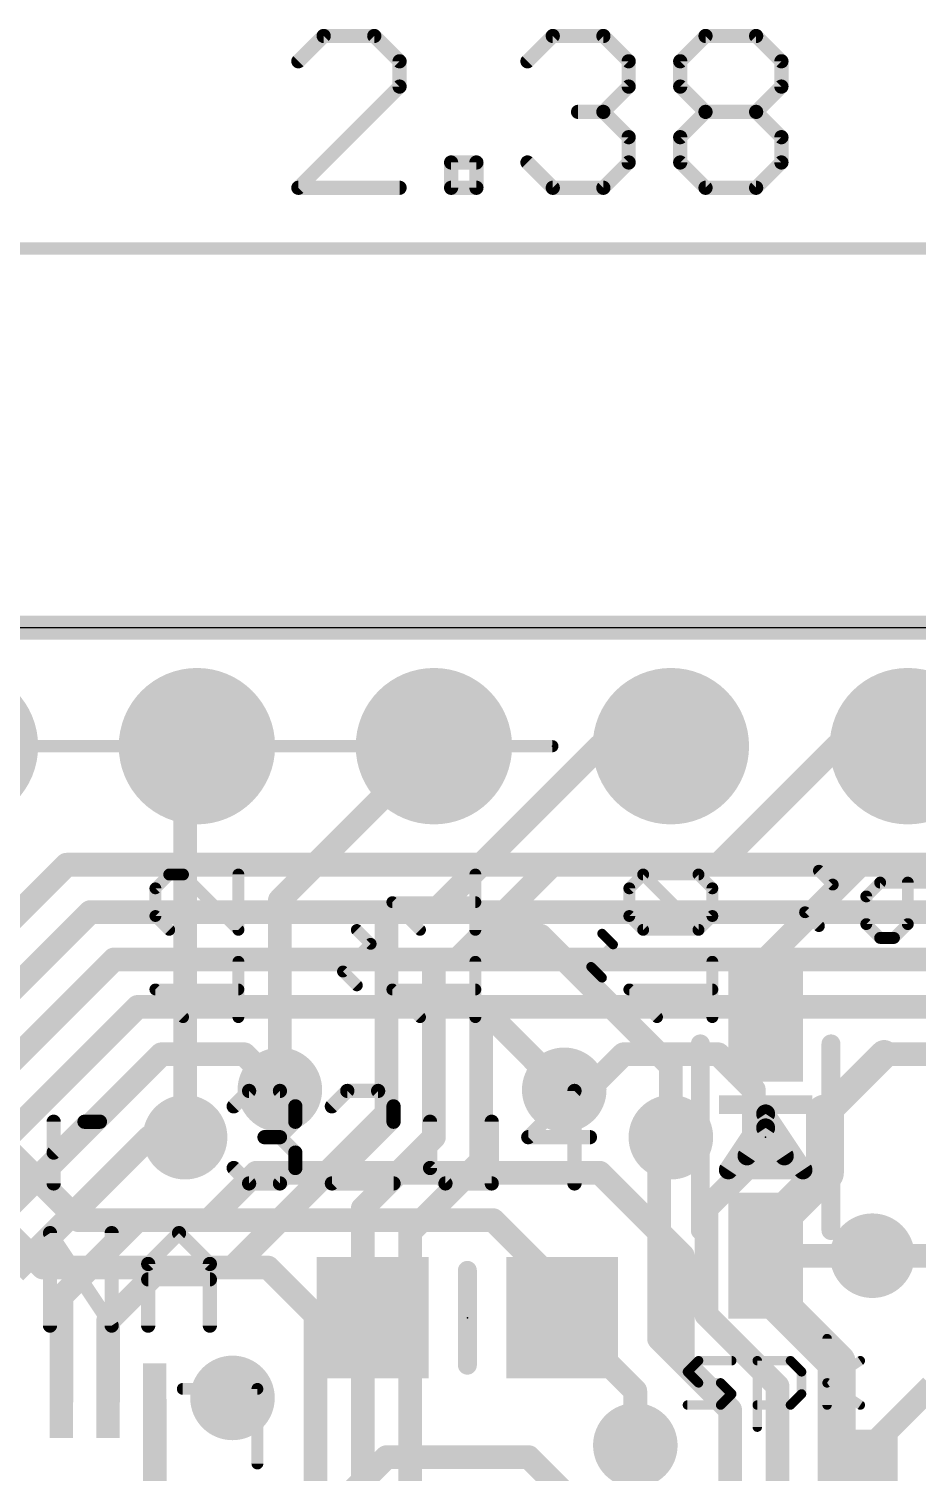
# Model space of a CAD drawing. Extents: x -11.5 to 69.1, y -5.3 to 31.9.
# Drawn here: x 24.87 to 34.39, y 13.81 to 29.28 of the extents above; entities that cross this region are included whole.
import ezdxf

# ---------------------------------------------------------------- set-up
doc = ezdxf.new("R2010")
doc.units = 0
for name, color, linetype in [('1', 12, 'CONTINUOUS'), ('16', 132, 'CONTINUOUS'), ('17', 110, 'CONTINUOUS'), ('18', 110, 'CONTINUOUS'), ('20', 53, 'CONTINUOUS'), ('21', 40, 'CONTINUOUS'), ('23', 40, 'CONTINUOUS'), ('47', 253, 'CONTINUOUS')]:
    doc.layers.add(name, color=color, linetype=linetype)

# ---------------------------------------------------------------- blocks, each defined once
blk = doc.blocks.new('RECT')
blk.add_solid([(-0.5, -0.5), (0.5, -0.5), (-0.5, 0.5), (0.5, 0.5)])
blk = doc.blocks.new('ROUNDP')
at = {"const_width": 0.5}
blk.add_lwpolyline([(0, -0.25, 1), (0, 0.25, 1), (0, -0.25)], format="xyb", dxfattribs=at)
blk = doc.blocks.new('ROUNDV')
at = {"const_width": 0.5}
blk.add_lwpolyline([(0, -0.25, 1), (0, 0.25, 1), (0, -0.25)], format="xyb", dxfattribs=at)

msp = doc.modelspace()

# ---------------------------------------------------------------- linework, layer by layer
at = {"layer": '1', "const_width": 0.254}
for points in [[(60.452, 22.86), (0, 22.86)], [(29.21, 21.59), (27.94, 20.32)], [(30.988, 21.59), (29.21, 19.812)], [(31.75, 21.59), (30.988, 21.59)], [(32.258, 20.32), (33.528, 21.59)], [(33.528, 21.59), (34.29, 21.59)], [(25.273, 20.32), (24.257, 19.304)], [(27.94, 20.32), (25.273, 20.32)], [(29.718, 19.558), (30.48, 20.32)], [(30.48, 20.32), (32.258, 20.32)], [(33.782, 20.32), (32.766, 19.304)], [(33.782, 20.32), (35.56, 20.32)], [(25.527, 19.812), (22.7182, 17.0032)], [(29.21, 19.812), (25.527, 19.812)], [(29.464, 19.304), (29.718, 19.558)], [(30.353, 19.558), (29.718, 19.558)], [(31.75, 18.161), (30.353, 19.558)], [(25.781, 19.304), (23.2182, 16.7412)], [(25.781, 19.304), (29.464, 19.304)], [(32.766, 19.304), (32.766, 18.669)], [(23.7182, 16.4792), (26.035, 18.796)], [(26.035, 18.796), (29.718, 18.796)], [(29.718, 18.796), (30.607, 17.907)], [(24.2182, 16.2172), (26.289, 18.288)], [(26.289, 18.288), (27.178, 18.288)], [(27.178, 18.288), (27.559, 17.907)], [(31.75, 17.399), (31.75, 18.161)], [(24.7182, 15.9552), (26.162, 17.399)], [(26.543, 17.399), (26.162, 17.399)], [(26.797, 16.51), (27.305, 17.018)], [(27.305, 17.018), (30.988, 17.018)], [(30.988, 17.018), (31.877, 16.129)], [(25.2182, 15.6932), (26.035, 16.51)], [(26.035, 16.51), (26.797, 16.51)], [(27.051, 16.002), (27.559, 16.51)], [(27.559, 16.51), (29.845, 16.51)], [(29.845, 16.51), (30.5848, 15.7702)], [(31.877, 16.129), (31.877, 14.986)], [(32.766, 16.129), (32.893, 16.002)], [(32.893, 16.002), (33.02, 16.129)], [(33.02, 16.129), (33.909, 16.129)], [(25.7182, 15.4312), (26.289, 16.002)], [(26.289, 16.002), (27.051, 16.002)], [(25.2182, 14.5766), (25.2182, 15.6932)], [(30.5848, 15.7702), (30.5848, 15.4636)], [(25.7182, 15.4312), (25.7182, 14.5766)], [(30.5848, 15.4636), (31.369, 14.6794)], [(31.877, 14.986), (32.385, 14.478)], [(34.544, 14.732), (33.782, 13.97)], [(26.2182, 14.5766), (26.2182, 13.6452)], [(31.369, 14.6794), (31.369, 14.097)], [(32.385, 14.478), (32.385, 12.915)], [(27.8336, 13.1016), (28.702, 13.97)], [(30.226, 13.97), (28.702, 13.97)], [(31.369, 12.827), (30.226, 13.97)], [(33.782, 13.97), (33.782, 13.589)]]:
    msp.add_lwpolyline(points, dxfattribs=at)
at = {"layer": '1', "const_width": 0.127}
for points in [[(29.2549, 21.5451, 1), (29.1651, 21.6349)], [(30.988, 21.6535, 1), (30.988, 21.5265)], [(31.0329, 21.5451, 1), (30.9431, 21.6349)], [(31.75, 21.5265, 1), (31.75, 21.6535)], [(33.528, 21.6535, 1), (33.528, 21.5265)], [(33.5729, 21.5451, 1), (33.4831, 21.6349)], [(34.29, 21.5265, 1), (34.29, 21.6535)], [(25.273, 20.3835, 1), (25.273, 20.2565)], [(25.3179, 20.2751, 1), (25.2281, 20.3649)], [(27.8951, 20.3649, 1), (27.9849, 20.2751)], [(27.94, 20.2565, 1), (27.94, 20.3835)], [(30.48, 20.3835, 1), (30.48, 20.2565)], [(30.5249, 20.2751, 1), (30.4351, 20.3649)], [(32.2131, 20.3649, 1), (32.3029, 20.2751)], [(32.258, 20.2565, 1), (32.258, 20.3835)], [(33.782, 20.3835, 1), (33.782, 20.2565)], [(33.8269, 20.2751, 1), (33.7371, 20.3649)], [(25.527, 19.8755, 1), (25.527, 19.7485)], [(25.5719, 19.7671, 1), (25.4821, 19.8569)], [(29.1651, 19.8569, 1), (29.2549, 19.7671)], [(29.21, 19.7485, 1), (29.21, 19.8755)], [(29.718, 19.6215, 1), (29.718, 19.4945)], [(29.6731, 19.6029, 1), (29.7629, 19.5131)], [(29.7629, 19.5131, 1), (29.6731, 19.6029)], [(30.3979, 19.6029, 1), (30.3081, 19.5131)], [(30.353, 19.4945, 1), (30.353, 19.6215)], [(25.781, 19.3675, 1), (25.781, 19.2405)], [(25.8259, 19.2591, 1), (25.7361, 19.3489)], [(29.4191, 19.3489, 1), (29.5089, 19.2591)], [(29.464, 19.2405, 1), (29.464, 19.3675)], [(32.8295, 19.304, 1), (32.7025, 19.304)], [(32.7211, 19.3489, 1), (32.8109, 19.2591)], [(26.035, 18.8595, 1), (26.035, 18.7325)], [(26.0799, 18.7511, 1), (25.9901, 18.8409)], [(29.7629, 18.8409, 1), (29.6731, 18.7511)], [(29.718, 18.7325, 1), (29.718, 18.8595)], [(32.7025, 18.669, 1), (32.8295, 18.669)], [(26.289, 18.3515, 1), (26.289, 18.2245)], [(26.3339, 18.2431, 1), (26.2441, 18.3329)], [(27.2229, 18.3329, 1), (27.1331, 18.2431)], [(27.178, 18.2245, 1), (27.178, 18.3515)], [(31.8135, 18.161, 1), (31.6865, 18.161)], [(31.7051, 18.1161, 1), (31.7949, 18.2059)], [(27.5141, 17.8621, 1), (27.6039, 17.9519)], [(30.5621, 17.8621, 1), (30.6519, 17.9519)], [(26.162, 17.4625, 1), (26.162, 17.3355)], [(26.2069, 17.3541, 1), (26.1171, 17.4439)], [(26.543, 17.3355, 1), (26.543, 17.4625)], [(31.6865, 17.399, 1), (31.8135, 17.399)], [(27.305, 17.0815, 1), (27.305, 16.9545)], [(27.3499, 16.9731, 1), (27.2601, 17.0629)], [(31.0329, 17.0629, 1), (30.9431, 16.9731)], [(30.988, 16.9545, 1), (30.988, 17.0815)], [(26.035, 16.5735, 1), (26.035, 16.4465)], [(26.0799, 16.4651, 1), (25.9901, 16.5549)], [(26.7521, 16.5549, 1), (26.8419, 16.4651)], [(26.797, 16.4465, 1), (26.797, 16.5735)], [(27.559, 16.5735, 1), (27.559, 16.4465)], [(27.6039, 16.4651, 1), (27.5141, 16.5549)], [(29.8899, 16.5549, 1), (29.8001, 16.4651)], [(29.845, 16.4465, 1), (29.845, 16.5735)], [(31.9405, 16.129, 1), (31.8135, 16.129)], [(32.8109, 16.1739, 1), (32.7211, 16.0841)], [(33.02, 16.1925, 1), (33.02, 16.0655)], [(33.0649, 16.0841, 1), (32.9751, 16.1739)], [(33.909, 16.0655, 1), (33.909, 16.1925)], [(26.289, 16.0655, 1), (26.289, 15.9385)], [(26.3339, 15.9571, 1), (26.2441, 16.0469)], [(27.0061, 16.0469, 1), (27.0959, 15.9571)], [(27.051, 15.9385, 1), (27.051, 16.0655)], [(31.8321, 16.0841, 1), (31.9219, 16.1739)], [(32.8481, 16.0469, 1), (32.9379, 15.9571)], [(32.8481, 15.9571, 1), (32.9379, 16.0469)], [(25.2817, 15.6932, 1), (25.1547, 15.6932)], [(25.1733, 15.7381, 1), (25.2631, 15.6483)], [(30.6483, 15.7702, 1), (30.5213, 15.7702)], [(30.5399, 15.7253, 1), (30.6297, 15.8151)], [(25.7817, 15.4312, 1), (25.6547, 15.4312)], [(25.6733, 15.4761, 1), (25.7631, 15.3863)], [(30.6297, 15.5085, 1), (30.5399, 15.4187)], [(30.5213, 15.4636, 1), (30.6483, 15.4636)], [(31.9219, 15.0309, 1), (31.8321, 14.9411)], [(31.8135, 14.986, 1), (31.9405, 14.986)], [(26.2817, 14.5766, 1), (26.1547, 14.5766)], [(31.4325, 14.6794, 1), (31.3055, 14.6794)], [(31.3241, 14.6345, 1), (31.4139, 14.7243)], [(25.1547, 14.5766, 1), (25.2817, 14.5766)], [(25.6547, 14.5766, 1), (25.7817, 14.5766)], [(32.4485, 14.478, 1), (32.3215, 14.478)], [(32.3401, 14.4331, 1), (32.4299, 14.5229)], [(28.702, 14.0335, 1), (28.702, 13.9065)], [(28.7469, 13.9251, 1), (28.6571, 14.0149)], [(30.2709, 14.0149, 1), (30.1811, 13.9251)], [(30.226, 13.9065, 1), (30.226, 14.0335)], [(31.3055, 14.097, 1), (31.4325, 14.097)], [(33.8455, 13.97, 1), (33.7185, 13.97)], [(33.7371, 14.0149, 1), (33.8269, 13.9251)]]:
    msp.add_lwpolyline(points, format="xyb", dxfattribs=at)
at = {"layer": '16'}
for points, const_width in [([(60.452, 22.86), (0, 22.86)], 0.254), ([(26.67, 21.59), (26.543, 21.463)], 0.254), ([(26.543, 21.463), (26.543, 17.399)], 0.254), ([(27.94, 20.32), (27.559, 19.939)], 0.254), ([(27.94, 20.32), (34.925, 20.32)], 0.254), ([(27.559, 19.939), (27.559, 17.907)], 0.254), ([(35.814, 19.812), (28.702, 19.812)], 0.254), ([(28.702, 19.812), (28.702, 17.653)], 0.254), ([(29.21, 17.399), (29.21, 19.304)], 0.254), ([(29.21, 19.304), (36.068, 19.304)], 0.254), ([(38.1, 18.796), (29.718, 18.796)], 0.254), ([(29.718, 18.796), (29.718, 17.145)], 0.254), ([(23.622, 18.288), (25.4, 16.51)], 0.254), ([(30.607, 17.653), (31.242, 18.288)], 0.254), ([(31.242, 18.288), (32.258, 18.288)], 0.254), ([(32.258, 18.288), (32.639, 17.907)], 0.254), ([(34.036, 18.288), (33.401, 17.653)], 0.3048), ([(37.846, 18.288), (34.036, 18.288)], 0.254), ([(30.607, 17.907), (30.607, 17.653)], 0.254), ([(32.639, 17.907), (32.639, 17.145)], 0.254), ([(33.401, 17.653), (33.401, 17.018)], 0.4064), ([(28.702, 17.653), (27.559, 16.51)], 0.254), ([(23.622, 17.399), (25.019, 16.002)], 0.254), ([(28.448, 16.637), (29.21, 17.399)], 0.254), ([(31.75, 17.399), (31.623, 17.272)], 0.254), ([(31.623, 17.272), (31.623, 15.24)], 0.254), ([(29.718, 17.145), (28.956, 16.383)], 0.254), ([(32.639, 17.145), (32.131, 16.637)], 0.254), ([(33.401, 17.018), (32.766, 16.383)], 0.4064), ([(28.448, 12.192), (28.448, 16.637)], 0.254), ([(32.131, 16.637), (32.131, 15.494)], 0.254), ([(27.559, 16.51), (25.4, 16.51)], 0.254), ([(32.766, 16.383), (32.766, 15.748)], 0.4064), ([(28.956, 16.383), (28.956, 13.208)], 0.254), ([(37.973, 16.129), (33.909, 16.129)], 0.254), ([(25.019, 16.002), (27.432, 16.002)], 0.254), ([(27.432, 16.002), (27.94, 15.494)], 0.254), ([(32.766, 15.748), (33.528, 14.986)], 0.4064), ([(27.94, 15.494), (27.94, 11.684)], 0.254), ([(32.131, 15.494), (32.893, 14.732)], 0.254), ([(31.623, 15.24), (32.385, 14.478)], 0.254), ([(33.528, 14.986), (33.528, 9.1807)], 0.4064), ([(32.893, 8.509), (32.893, 14.732)], 0.254), ([(32.385, 14.478), (32.385, 8.255)], 0.254), ([(31.369, 9.271), (31.369, 14.097)], 0.254)]:
    msp.add_lwpolyline(points, dxfattribs=dict(at, const_width=const_width))
for points, const_width in [([(26.7149, 21.5451, 1), (26.6251, 21.6349)], 0.127), ([(26.6065, 21.463, 1), (26.4795, 21.463)], 0.127), ([(26.4981, 21.5079, 1), (26.5879, 21.4181)], 0.127), ([(27.94, 20.3835, 1), (27.94, 20.2565)], 0.127), ([(27.9849, 20.2751, 1), (27.8951, 20.3649)], 0.127), ([(27.6225, 19.939, 1), (27.4955, 19.939)], 0.127), ([(27.5141, 19.9839, 1), (27.6039, 19.8941)], 0.127), ([(28.702, 19.8755, 1), (28.702, 19.7485)], 0.127), ([(28.7655, 19.812, 1), (28.6385, 19.812)], 0.127), ([(29.2735, 19.304, 1), (29.1465, 19.304)], 0.127), ([(29.21, 19.3675, 1), (29.21, 19.2405)], 0.127), ([(29.718, 18.8595, 1), (29.718, 18.7325)], 0.127), ([(29.7815, 18.796, 1), (29.6545, 18.796)], 0.127), ([(31.242, 18.3515, 1), (31.242, 18.2245)], 0.127), ([(31.2869, 18.2431, 1), (31.1971, 18.3329)], 0.127), ([(32.3029, 18.3329, 1), (32.2131, 18.2431)], 0.127), ([(32.258, 18.2245, 1), (32.258, 18.3515)], 0.127), ([(34.0899, 18.2341, 1), (33.9821, 18.3419)], 0.1524), ([(34.036, 18.3515, 1), (34.036, 18.2245)], 0.127), ([(27.4955, 17.907, 1), (27.6225, 17.907)], 0.127), ([(30.6705, 17.907, 1), (30.5435, 17.907)], 0.127), ([(32.7025, 17.907, 1), (32.5755, 17.907)], 0.127), ([(32.5941, 17.8621, 1), (32.6839, 17.9519)], 0.127), ([(33.5026, 17.653, 1), (33.2994, 17.653)], 0.2032), ([(28.6385, 17.653, 1), (28.7655, 17.653)], 0.127), ([(28.7469, 17.6081, 1), (28.6571, 17.6979)], 0.127), ([(30.5621, 17.6979, 1), (30.6519, 17.6081)], 0.127), ([(30.5435, 17.653, 1), (30.6705, 17.653)], 0.127), ([(33.3471, 17.7069, 1), (33.4549, 17.5991)], 0.1524), ([(29.2549, 17.3541, 1), (29.1651, 17.4439)], 0.127), ([(31.7949, 17.3541, 1), (31.7051, 17.4439)], 0.127), ([(26.4795, 17.399, 1), (26.6065, 17.399)], 0.127), ([(29.1465, 17.399, 1), (29.2735, 17.399)], 0.127), ([(31.6865, 17.272, 1), (31.5595, 17.272)], 0.127), ([(31.5781, 17.3169, 1), (31.6679, 17.2271)], 0.127), ([(29.6545, 17.145, 1), (29.7815, 17.145)], 0.127), ([(29.7629, 17.1001, 1), (29.6731, 17.1899)], 0.127), ([(32.5755, 17.145, 1), (32.7025, 17.145)], 0.127), ([(32.6839, 17.1001, 1), (32.5941, 17.1899)], 0.127), ([(33.4728, 16.9462, 1), (33.3292, 17.0898)], 0.2032), ([(33.2994, 17.018, 1), (33.5026, 17.018)], 0.2032), ([(28.5115, 16.637, 1), (28.3845, 16.637)], 0.127), ([(28.4031, 16.6819, 1), (28.4929, 16.5921)], 0.127), ([(32.1945, 16.637, 1), (32.0675, 16.637)], 0.127), ([(32.0861, 16.6819, 1), (32.1759, 16.5921)], 0.127), ([(25.4, 16.5735, 1), (25.4, 16.4465)], 0.127), ([(25.3551, 16.4651, 1), (25.4449, 16.5549)], 0.127), ([(27.5141, 16.5549, 1), (27.6039, 16.4651)], 0.127), ([(27.559, 16.4465, 1), (27.559, 16.5735)], 0.127), ([(32.8676, 16.383, 1), (32.6644, 16.383)], 0.2032), ([(32.6942, 16.4548, 1), (32.8378, 16.3112)], 0.2032), ([(29.0195, 16.383, 1), (28.8925, 16.383)], 0.127), ([(28.9111, 16.4279, 1), (29.0009, 16.3381)], 0.127), ([(33.909, 16.1925, 1), (33.909, 16.0655)], 0.127), ([(25.019, 16.0655, 1), (25.019, 15.9385)], 0.127), ([(24.9741, 15.9571, 1), (25.0639, 16.0469)], 0.127), ([(27.4769, 16.0469, 1), (27.3871, 15.9571)], 0.127), ([(27.432, 15.9385, 1), (27.432, 16.0655)], 0.127), ([(32.8378, 15.8198, 1), (32.6942, 15.6762)], 0.2032), ([(32.6644, 15.748, 1), (32.8676, 15.748)], 0.2032), ([(28.0035, 15.494, 1), (27.8765, 15.494)], 0.127), ([(27.8951, 15.4491, 1), (27.9849, 15.5389)], 0.127), ([(32.1759, 15.5389, 1), (32.0861, 15.4491)], 0.127), ([(32.0675, 15.494, 1), (32.1945, 15.494)], 0.127), ([(31.6679, 15.2849, 1), (31.5781, 15.1951)], 0.127), ([(31.5595, 15.24, 1), (31.6865, 15.24)], 0.127), ([(33.6296, 14.986, 1), (33.4264, 14.986)], 0.2032), ([(33.4562, 14.9142, 1), (33.5998, 15.0578)], 0.2032), ([(32.9565, 14.732, 1), (32.8295, 14.732)], 0.127), ([(32.8481, 14.6871, 1), (32.9379, 14.7769)], 0.127), ([(32.4485, 14.478, 1), (32.3215, 14.478)], 0.127), ([(32.3401, 14.4331, 1), (32.4299, 14.5229)], 0.127), ([(31.4325, 14.097, 1), (31.3055, 14.097)], 0.127)]:
    msp.add_lwpolyline(points, format="xyb", dxfattribs=dict(at, const_width=const_width))
at = {"layer": '20'}
msp.add_line((57.785, 22.86), (2.54, 22.86), dxfattribs=at)
at = {"layer": '21'}
for points, const_width in [([(26.373, 20.2147), (26.2247, 20.0664)], 0.127), ([(26.5213, 20.2147), (26.373, 20.2147)], 0.127), ([(27.1145, 19.6215), (26.5213, 20.2147)], 0.127), ([(27.1145, 20.2147), (27.1145, 19.6215)], 0.127), ([(29.6545, 19.6215), (29.6545, 20.2147)], 0.127), ([(31.3047, 20.0664), (31.453, 20.2147)], 0.127), ([(31.453, 20.2147), (32.0462, 20.2147)], 0.127), ([(32.0462, 19.6215), (31.453, 20.2147)], 0.127), ([(32.0462, 20.2147), (32.1945, 20.0664)], 0.127), ([(33.485, 20.1066), (33.3367, 20.2549)], 0.127), ([(26.2247, 20.0664), (26.2247, 19.7698)], 0.127), ([(31.3047, 19.7698), (31.3047, 20.0664)], 0.127), ([(32.1945, 20.0664), (32.1945, 19.7698)], 0.127), ([(33.1884, 19.81), (33.485, 20.1066)], 0.127), ([(33.993, 20.1279), (33.8447, 19.9796)], 0.127), ([(34.5862, 20.1279), (33.993, 20.1279)], 0.127), ([(34.2896, 19.683), (34.2896, 20.1279)], 0.127), ([(29.0613, 19.6215), (28.7647, 19.9181)], 0.127), ([(28.7647, 19.9181), (29.6545, 19.9181)], 0.127), ([(33.8447, 19.9796), (33.8447, 19.683)], 0.127), ([(26.2247, 19.7698), (26.373, 19.6215)], 0.127), ([(31.453, 19.6215), (31.3047, 19.7698)], 0.127), ([(32.1945, 19.7698), (32.0462, 19.6215)], 0.127), ([(33.3367, 19.6617), (33.1884, 19.81)], 0.127), ([(28.532, 19.4716), (28.3837, 19.6199)], 0.127), ([(32.0462, 19.6215), (31.453, 19.6215)], 0.127), ([(33.8447, 19.683), (33.993, 19.5347)], 0.127), ([(34.1413, 19.5347), (34.2896, 19.683)], 0.127), ([(28.2354, 19.175), (28.532, 19.4716)], 0.127), ([(30.8942, 19.2262), (31.1314, 19.4635)], 0.1016), ([(31.1314, 19.4635), (31.0128, 19.5821)], 0.1016), ([(33.993, 19.5347), (34.1413, 19.5347)], 0.127), ([(27.1145, 18.686), (27.1145, 19.2792)], 0.127), ([(29.6545, 18.686), (29.6545, 19.2792)], 0.127), ([(32.1945, 18.686), (32.1945, 19.2792)], 0.127), ([(28.3837, 19.0267), (28.2354, 19.175)], 0.127), ([(31.0128, 19.1076), (30.8942, 19.2262)], 0.1016), ([(26.5213, 18.686), (26.2247, 18.9826)], 0.127), ([(26.2247, 18.9826), (27.1145, 18.9826)], 0.127), ([(29.0613, 18.686), (28.7647, 18.9826)], 0.127), ([(28.7647, 18.9826), (29.6545, 18.9826)], 0.127), ([(31.6013, 18.686), (31.3047, 18.9826)], 0.127), ([(31.3047, 18.9826), (32.1945, 18.9826)], 0.127), ([(32.066, 16.399), (32.066, 18.399)], 0.2032), ([(33.466, 18.399), (33.466, 16.399)], 0.2032), ([(27.064, 17.7299), (27.2292, 17.8951)], 0.1524), ([(27.2292, 17.8951), (27.5597, 17.8951)], 0.1524), ([(27.5597, 17.8951), (27.725, 17.7299)], 0.1524), ([(28.2817, 17.8951), (28.1165, 17.7299)], 0.1524), ([(28.6122, 17.8951), (28.2817, 17.8951)], 0.1524), ([(28.7774, 17.7299), (28.6122, 17.8951)], 0.1524), ([(30.7171, 17.8951), (30.2214, 17.3994)], 0.1524), ([(30.7171, 16.9037), (30.7171, 17.8951)], 0.1524), ([(27.725, 17.7299), (27.725, 17.5647)], 0.1524), ([(28.7774, 17.5647), (28.7774, 17.7299)], 0.1524), ([(25.1345, 16.9037), (25.1345, 17.5647)], 0.1524), ([(25.1345, 17.2342), (25.465, 17.5647)], 0.1524), ([(25.465, 17.5647), (25.6302, 17.5647)], 0.1524), ([(27.725, 17.5647), (27.5597, 17.3994)], 0.1524), ([(28.1165, 16.9037), (28.7774, 17.5647)], 0.1524), ([(29.1689, 17.5647), (29.1689, 17.0689)], 0.1524), ([(29.8299, 16.9037), (29.8299, 17.5647)], 0.1524), ([(32.366, 17.049), (32.766, 17.649)], 0.2032), ([(32.766, 17.649), (33.166, 17.049)], 0.2032), ([(32.566, 17.199), (32.766, 17.499)], 0.2032), ([(32.7501, 17.4752), (32.7819, 17.4752)], 0.2032), ([(32.766, 17.499), (32.966, 17.199)], 0.2032), ([(27.5597, 17.3994), (27.3945, 17.3994)], 0.1524), ([(27.5597, 17.3994), (27.725, 17.2342)], 0.1524), ([(30.2214, 17.3994), (30.8823, 17.3994)], 0.1524), ([(32.6147, 17.272), (32.9173, 17.272)], 0.2032), ([(27.725, 17.2342), (27.725, 17.0689)], 0.1524), ([(32.966, 17.199), (32.566, 17.199)], 0.2032), ([(27.2292, 16.9037), (27.064, 17.0689)], 0.1524), ([(27.725, 17.0689), (27.5597, 16.9037)], 0.1524), ([(29.1689, 17.0689), (29.3342, 16.9037)], 0.1524), ([(33.166, 17.049), (32.366, 17.049)], 0.2032), ([(27.5597, 16.9037), (27.2292, 16.9037)], 0.1524), ([(28.7774, 16.9037), (28.1165, 16.9037)], 0.1524), ([(29.3342, 16.9037), (29.8299, 16.9037)], 0.1524), ([(25.0952, 15.3797), (25.0952, 16.3711)], 0.1524), ([(25.0952, 16.3711), (25.7562, 15.3797)], 0.1524), ([(25.7562, 15.3797), (25.7562, 16.3711)], 0.1524), ([(26.1477, 16.0407), (26.4781, 16.3711)], 0.1524), ([(26.4781, 16.3711), (26.8086, 16.0407)], 0.1524), ([(26.1477, 15.3797), (26.1477, 16.0407)], 0.1524), ([(26.8086, 16.0407), (26.8086, 15.3797)], 0.1524), ([(26.1477, 15.8754), (26.8086, 15.8754)], 0.1524), ([(29.5688, 14.9556), (29.5688, 15.9716)], 0.2032), ([(33.4246, 14.5288), (33.4246, 15.2406)], 0.1016), ([(31.9278, 14.8847), (32.0464, 15.0033)], 0.1016), ([(32.0464, 15.0033), (32.4023, 15.0033)], 0.1016), ([(32.6762, 14.2915), (32.6762, 15.0033)], 0.1016), ([(32.6762, 15.0033), (33.0321, 15.0033)], 0.1016), ([(33.0321, 15.0033), (33.1508, 14.8847)], 0.1016), ([(33.4246, 14.7661), (33.7805, 15.0033)], 0.1016), ([(32.0464, 14.7661), (31.9278, 14.8847)], 0.1016), ([(33.1508, 14.8847), (33.1508, 14.6474)], 0.1016), ([(26.5182, 14.7016), (27.3182, 14.7016)], 0.127), ([(27.3182, 14.7016), (27.3182, 13.9016)], 0.127), ([(32.2837, 14.7661), (32.0464, 14.7661)], 0.1016), ([(32.4023, 14.6474), (32.2837, 14.7661)], 0.1016), ([(32.2837, 14.5288), (32.4023, 14.6474)], 0.1016), ([(33.1508, 14.6474), (33.0321, 14.5288)], 0.1016), ([(33.7805, 14.5288), (33.4246, 14.7661)], 0.1016), ([(31.9278, 14.5288), (32.2837, 14.5288)], 0.1016), ([(33.0321, 14.5288), (32.6762, 14.5288)], 0.1016)]:
    msp.add_lwpolyline(points, dxfattribs=dict(at, const_width=const_width))
for points, const_width in [([(26.373, 20.2464, 1), (26.373, 20.1829)], 0.0635), ([(26.3955, 20.1922, 1), (26.3506, 20.2371)], 0.0635), ([(26.5438, 20.2371, 1), (26.4989, 20.1922)], 0.0635), ([(26.5213, 20.1829, 1), (26.5213, 20.2464)], 0.0635), ([(27.1462, 20.2147, 1), (27.0828, 20.2147)], 0.0635), ([(29.6863, 20.2147, 1), (29.6228, 20.2147)], 0.0635), ([(31.453, 20.2464, 1), (31.453, 20.1829)], 0.0635), ([(31.4755, 20.2371, 1), (31.4306, 20.1922)], 0.0635), ([(31.4755, 20.1922, 1), (31.4306, 20.2371)], 0.0635), ([(32.0687, 20.2371, 1), (32.0238, 20.1922)], 0.0635), ([(32.0462, 20.1829, 1), (32.0462, 20.2464)], 0.0635), ([(33.3592, 20.2774, 1), (33.3143, 20.2325)], 0.0635), ([(26.2565, 20.0664, 1), (26.193, 20.0664)], 0.0635), ([(26.2023, 20.0888, 1), (26.2472, 20.0439)], 0.0635), ([(31.3365, 20.0664, 1), (31.273, 20.0664)], 0.0635), ([(31.2823, 20.0888, 1), (31.3272, 20.0439)], 0.0635), ([(32.2263, 20.0664, 1), (32.1628, 20.0664)], 0.0635), ([(32.172, 20.0439, 1), (32.217, 20.0888)], 0.0635), ([(33.5075, 20.0842, 1), (33.4626, 20.1291)], 0.0635), ([(33.4626, 20.0842, 1), (33.5075, 20.1291)], 0.0635), ([(33.993, 20.1597, 1), (33.993, 20.0962)], 0.0635), ([(34.0155, 20.1055, 1), (33.9706, 20.1504)], 0.0635), ([(34.3214, 20.1279, 1), (34.2579, 20.1279)], 0.0635), ([(28.7647, 19.9498, 1), (28.7647, 19.8863)], 0.0635), ([(28.7872, 19.9405, 1), (28.7423, 19.8956)], 0.0635), ([(29.6545, 19.8863, 1), (29.6545, 19.9498)], 0.0635), ([(33.8765, 19.9796, 1), (33.813, 19.9796)], 0.0635), ([(33.8223, 20.0021, 1), (33.8672, 19.9572)], 0.0635), ([(26.2472, 19.7922, 1), (26.2023, 19.7473)], 0.0635), ([(26.193, 19.7698, 1), (26.2565, 19.7698)], 0.0635), ([(31.273, 19.7698, 1), (31.3365, 19.7698)], 0.0635), ([(31.3272, 19.7922, 1), (31.2823, 19.7473)], 0.0635), ([(32.1628, 19.7698, 1), (32.2263, 19.7698)], 0.0635), ([(32.217, 19.7473, 1), (32.172, 19.7922)], 0.0635), ([(33.2109, 19.8325, 1), (33.166, 19.7876)], 0.0635), ([(33.166, 19.8325, 1), (33.2109, 19.7876)], 0.0635), ([(26.3506, 19.599, 1), (26.3955, 19.644)], 0.0635), ([(27.0828, 19.6215, 1), (27.1462, 19.6215)], 0.0635), ([(27.092, 19.599, 1), (27.137, 19.644)], 0.0635), ([(28.4062, 19.6424, 1), (28.3613, 19.5975)], 0.0635), ([(29.0389, 19.599, 1), (29.0838, 19.644)], 0.0635), ([(29.6228, 19.6215, 1), (29.6863, 19.6215)], 0.0635), ([(31.453, 19.6532, 1), (31.453, 19.5898)], 0.0635), ([(31.4306, 19.599, 1), (31.4755, 19.644)], 0.0635), ([(32.0238, 19.644, 1), (32.0687, 19.599)], 0.0635), ([(32.0238, 19.599, 1), (32.0687, 19.644)], 0.0635), ([(32.0462, 19.5898, 1), (32.0462, 19.6532)], 0.0635), ([(33.3143, 19.6393, 1), (33.3592, 19.6842)], 0.0635), ([(33.813, 19.683, 1), (33.8765, 19.683)], 0.0635), ([(33.8672, 19.7055, 1), (33.8223, 19.6606)], 0.0635), ([(34.2579, 19.683, 1), (34.3214, 19.683)], 0.0635), ([(34.3121, 19.6606, 1), (34.2672, 19.7055)], 0.0635), ([(28.5545, 19.4492, 1), (28.5096, 19.4941)], 0.0635), ([(28.5096, 19.4492, 1), (28.5545, 19.4941)], 0.0635), ([(31.0308, 19.6001, 1), (30.9948, 19.5642)], 0.0508), ([(31.1494, 19.4455, 1), (31.1135, 19.4815)], 0.0508), ([(31.1135, 19.4455, 1), (31.1494, 19.4815)], 0.0508), ([(33.993, 19.5665, 1), (33.993, 19.503)], 0.0635), ([(33.9706, 19.5123, 1), (34.0155, 19.5572)], 0.0635), ([(34.1189, 19.5572, 1), (34.1638, 19.5123)], 0.0635), ([(34.1413, 19.503, 1), (34.1413, 19.5665)], 0.0635), ([(27.1462, 19.2792, 1), (27.0828, 19.2792)], 0.0635), ([(29.6863, 19.2792, 1), (29.6228, 19.2792)], 0.0635), ([(32.2263, 19.2792, 1), (32.1628, 19.2792)], 0.0635), ([(28.2579, 19.1975, 1), (28.213, 19.1526)], 0.0635), ([(28.213, 19.1975, 1), (28.2579, 19.1526)], 0.0635), ([(30.9121, 19.2442, 1), (30.8762, 19.2083)], 0.0508), ([(30.8762, 19.2442, 1), (30.9121, 19.2083)], 0.0508), ([(26.2247, 19.0143, 1), (26.2247, 18.9508)], 0.0635), ([(26.2472, 19.005, 1), (26.2023, 18.9601)], 0.0635), ([(27.1145, 18.9508, 1), (27.1145, 19.0143)], 0.0635), ([(28.3613, 19.0043, 1), (28.4062, 19.0492)], 0.0635), ([(28.7647, 19.0143, 1), (28.7647, 18.9508)], 0.0635), ([(28.7872, 19.005, 1), (28.7423, 18.9601)], 0.0635), ([(29.6545, 18.9508, 1), (29.6545, 19.0143)], 0.0635), ([(30.9948, 19.0896, 1), (31.0308, 19.1256)], 0.0508), ([(31.3047, 19.0143, 1), (31.3047, 18.9508)], 0.0635), ([(31.3272, 19.005, 1), (31.2823, 18.9601)], 0.0635), ([(32.1945, 18.9508, 1), (32.1945, 19.0143)], 0.0635), ([(26.4989, 18.6635, 1), (26.5438, 18.7084)], 0.0635), ([(27.0828, 18.686, 1), (27.1462, 18.686)], 0.0635), ([(29.0389, 18.6635, 1), (29.0838, 18.7084)], 0.0635), ([(29.6228, 18.686, 1), (29.6863, 18.686)], 0.0635), ([(31.5789, 18.6635, 1), (31.6238, 18.7084)], 0.0635), ([(32.1628, 18.686, 1), (32.2263, 18.686)], 0.0635), ([(32.1168, 18.399, 1), (32.0152, 18.399)], 0.1016), ([(33.5168, 18.399, 1), (33.4152, 18.399)], 0.1016), ([(27.2292, 17.9332, 1), (27.2292, 17.857)], 0.0762), ([(27.2562, 17.8682, 1), (27.2023, 17.9221)], 0.0762), ([(27.5867, 17.9221, 1), (27.5328, 17.8682)], 0.0762), ([(27.5597, 17.857, 1), (27.5597, 17.9332)], 0.0762), ([(28.2817, 17.9332, 1), (28.2817, 17.857)], 0.0762), ([(28.3086, 17.8682, 1), (28.2548, 17.9221)], 0.0762), ([(28.6391, 17.9221, 1), (28.5852, 17.8682)], 0.0762), ([(28.6122, 17.857, 1), (28.6122, 17.9332)], 0.0762), ([(30.7552, 17.8951, 1), (30.679, 17.8951)], 0.0762), ([(30.744, 17.8682, 1), (30.6902, 17.9221)], 0.0762), ([(27.0371, 17.7568, 1), (27.0909, 17.703)], 0.0762), ([(27.7631, 17.7299, 1), (27.6869, 17.7299)], 0.0762), ([(27.698, 17.703, 1), (27.7519, 17.7568)], 0.0762), ([(28.0895, 17.7568, 1), (28.1434, 17.703)], 0.0762), ([(28.8155, 17.7299, 1), (28.7393, 17.7299)], 0.0762), ([(28.7505, 17.703, 1), (28.8044, 17.7568)], 0.0762), ([(25.1726, 17.5647, 1), (25.0964, 17.5647)], 0.0762), ([(25.465, 17.6028, 1), (25.465, 17.5266)], 0.0762), ([(25.4919, 17.5377, 1), (25.438, 17.5916)], 0.0762), ([(25.6302, 17.5266, 1), (25.6302, 17.6028)], 0.0762), ([(27.7519, 17.5377, 1), (27.698, 17.5916)], 0.0762), ([(28.8044, 17.5377, 1), (28.7505, 17.5916)], 0.0762), ([(29.207, 17.5647, 1), (29.1308, 17.5647)], 0.0762), ([(29.868, 17.5647, 1), (29.7918, 17.5647)], 0.0762), ([(32.8083, 17.6772, 1), (32.7237, 17.6208)], 0.1016), ([(32.8083, 17.6208, 1), (32.7237, 17.6772)], 0.1016), ([(27.6869, 17.5647, 1), (27.7631, 17.5647)], 0.0762), ([(28.7393, 17.5647, 1), (28.8155, 17.5647)], 0.0762), ([(32.7501, 17.526, 1), (32.7501, 17.4244)], 0.1016), ([(32.8083, 17.5272, 1), (32.7237, 17.4708)], 0.1016), ([(32.8083, 17.4708, 1), (32.7237, 17.5272)], 0.1016), ([(32.7819, 17.4244, 1), (32.7819, 17.526)], 0.1016), ([(27.3945, 17.4375, 1), (27.3945, 17.3613)], 0.0762), ([(27.5867, 17.4264, 1), (27.5328, 17.3725)], 0.0762), ([(27.5328, 17.4264, 1), (27.5867, 17.3725)], 0.0762), ([(27.5597, 17.3613, 1), (27.5597, 17.4375)], 0.0762), ([(30.1944, 17.4264, 1), (30.2483, 17.3725)], 0.0762), ([(30.2214, 17.4375, 1), (30.2214, 17.3613)], 0.0762), ([(30.8823, 17.3613, 1), (30.8823, 17.4375)], 0.0762), ([(32.6147, 17.3228, 1), (32.6147, 17.2212)], 0.1016), ([(32.9173, 17.2212, 1), (32.9173, 17.3228)], 0.1016), ([(25.1075, 17.2611, 1), (25.1614, 17.2072)], 0.0762), ([(27.7631, 17.2342, 1), (27.6869, 17.2342)], 0.0762), ([(27.698, 17.2072, 1), (27.7519, 17.2611)], 0.0762), ([(32.566, 17.2498, 1), (32.566, 17.1482)], 0.1016), ([(32.5237, 17.2272, 1), (32.6083, 17.1708)], 0.1016), ([(32.9237, 17.1708, 1), (33.0083, 17.2272)], 0.1016), ([(32.966, 17.1482, 1), (32.966, 17.2498)], 0.1016), ([(27.0909, 17.0959, 1), (27.0371, 17.042)], 0.0762), ([(27.6869, 17.0689, 1), (27.7631, 17.0689)], 0.0762), ([(27.7519, 17.042, 1), (27.698, 17.0959)], 0.0762), ([(29.1959, 17.0959, 1), (29.142, 17.042)], 0.0762), ([(29.1308, 17.0689, 1), (29.207, 17.0689)], 0.0762), ([(32.366, 17.0998, 1), (32.366, 16.9982)], 0.1016), ([(32.3237, 17.0772, 1), (32.4083, 17.0208)], 0.1016), ([(33.1237, 17.0208, 1), (33.2083, 17.0772)], 0.1016), ([(33.166, 16.9982, 1), (33.166, 17.0998)], 0.1016), ([(25.0964, 16.9037, 1), (25.1726, 16.9037)], 0.0762), ([(27.2292, 16.9418, 1), (27.2292, 16.8656)], 0.0762), ([(27.2023, 16.8768, 1), (27.2562, 16.9306)], 0.0762), ([(27.5328, 16.9306, 1), (27.5867, 16.8768)], 0.0762), ([(27.5597, 16.8656, 1), (27.5597, 16.9418)], 0.0762), ([(28.1165, 16.9418, 1), (28.1165, 16.8656)], 0.0762), ([(28.0895, 16.9306, 1), (28.1434, 16.8768)], 0.0762), ([(28.7774, 16.8656, 1), (28.7774, 16.9418)], 0.0762), ([(29.3342, 16.9418, 1), (29.3342, 16.8656)], 0.0762), ([(29.3072, 16.8768, 1), (29.3611, 16.9306)], 0.0762), ([(29.7918, 16.9037, 1), (29.868, 16.9037)], 0.0762), ([(29.8299, 16.8656, 1), (29.8299, 16.9418)], 0.0762), ([(30.679, 16.9037, 1), (30.7552, 16.9037)], 0.0762), ([(25.1269, 16.3923, 1), (25.0635, 16.35)], 0.0762), ([(25.1333, 16.3711, 1), (25.0571, 16.3711)], 0.0762), ([(25.7943, 16.3711, 1), (25.7181, 16.3711)], 0.0762), ([(26.5051, 16.3981, 1), (26.4512, 16.3442)], 0.0762), ([(26.5051, 16.3442, 1), (26.4512, 16.3981)], 0.0762), ([(32.0152, 16.399, 1), (32.1168, 16.399)], 0.1016), ([(33.4152, 16.399, 1), (33.5168, 16.399)], 0.1016), ([(26.1207, 16.0676, 1), (26.1746, 16.0137)], 0.0762), ([(26.1858, 16.0407, 1), (26.1096, 16.0407)], 0.0762), ([(26.8467, 16.0407, 1), (26.7705, 16.0407)], 0.0762), ([(26.7817, 16.0137, 1), (26.8356, 16.0676)], 0.0762), ([(26.1477, 15.9135, 1), (26.1477, 15.8373)], 0.0762), ([(26.8086, 15.8373, 1), (26.8086, 15.9135)], 0.0762), ([(29.6196, 15.9716, 1), (29.518, 15.9716)], 0.1016), ([(25.0571, 15.3797, 1), (25.1333, 15.3797)], 0.0762), ([(25.7181, 15.3797, 1), (25.7943, 15.3797)], 0.0762), ([(25.7245, 15.3586, 1), (25.7879, 15.4008)], 0.0762), ([(26.1096, 15.3797, 1), (26.1858, 15.3797)], 0.0762), ([(26.7705, 15.3797, 1), (26.8467, 15.3797)], 0.0762), ([(33.45, 15.2406, 1), (33.3992, 15.2406)], 0.0508), ([(29.518, 14.9556, 1), (29.6196, 14.9556)], 0.1016), ([(32.0464, 15.0287, 1), (32.0464, 14.9779)], 0.0508), ([(32.0644, 14.9854, 1), (32.0285, 15.0213)], 0.0508), ([(32.4023, 14.9779, 1), (32.4023, 15.0287)], 0.0508), ([(32.7016, 15.0033, 1), (32.6508, 15.0033)], 0.0508), ([(32.6762, 15.0287, 1), (32.6762, 14.9779)], 0.0508), ([(33.0501, 15.0213, 1), (33.0142, 14.9854)], 0.0508), ([(33.0321, 14.9779, 1), (33.0321, 15.0287)], 0.0508), ([(33.7946, 14.9822, 1), (33.7664, 15.0245)], 0.0508), ([(31.9458, 14.9027, 1), (31.9098, 14.8667)], 0.0508), ([(31.9098, 14.9027, 1), (31.9458, 14.8667)], 0.0508), ([(33.1762, 14.8847, 1), (33.1254, 14.8847)], 0.0508), ([(33.1328, 14.8667, 1), (33.1687, 14.9027)], 0.0508), ([(26.5182, 14.7334, 1), (26.5182, 14.6699)], 0.0635), ([(27.3499, 14.7016, 1), (27.2864, 14.7016)], 0.0635), ([(27.3182, 14.6699, 1), (27.3182, 14.7334)], 0.0635), ([(32.0464, 14.7915, 1), (32.0464, 14.7407)], 0.0508), ([(32.0285, 14.7481, 1), (32.0644, 14.784)], 0.0508), ([(32.3017, 14.784, 1), (32.2657, 14.7481)], 0.0508), ([(32.2837, 14.7407, 1), (32.2837, 14.7915)], 0.0508), ([(32.4203, 14.6295, 1), (32.3844, 14.6654)], 0.0508), ([(33.1687, 14.6295, 1), (33.1328, 14.6654)], 0.0508), ([(33.4387, 14.7872, 1), (33.4105, 14.7449)], 0.0508), ([(33.4105, 14.7872, 1), (33.4387, 14.7449)], 0.0508), ([(31.9278, 14.5542, 1), (31.9278, 14.5034)], 0.0508), ([(32.2657, 14.5468, 1), (32.3017, 14.5108)], 0.0508), ([(32.2837, 14.5034, 1), (32.2837, 14.5542)], 0.0508), ([(32.3844, 14.6295, 1), (32.4203, 14.6654)], 0.0508), ([(32.6762, 14.5542, 1), (32.6762, 14.5034)], 0.0508), ([(33.0142, 14.5468, 1), (33.0501, 14.5108)], 0.0508), ([(33.0321, 14.5034, 1), (33.0321, 14.5542)], 0.0508), ([(33.1254, 14.6474, 1), (33.1762, 14.6474)], 0.0508), ([(33.3992, 14.5288, 1), (33.45, 14.5288)], 0.0508), ([(33.7664, 14.5077, 1), (33.7946, 14.5499)], 0.0508), ([(32.6508, 14.2915, 1), (32.7016, 14.2915)], 0.0508), ([(27.2864, 13.9016, 1), (27.3499, 13.9016)], 0.0635)]:
    msp.add_lwpolyline(points, format="xyb", dxfattribs=dict(at, const_width=const_width))
at = {"layer": '23'}
for p in [(30.48, 21.59), (32.766, 17.399), (29.5688, 15.4636)]:
    msp.add_point(p, dxfattribs=at)
at = {"layer": '47'}
for points, const_width in [([(28.0285, 29.2017), (27.7573, 28.9305)], 0.1524), ([(28.5708, 29.2017), (28.0285, 29.2017)], 0.1524), ([(28.842, 28.9305), (28.5708, 29.2017)], 0.1524), ([(30.213, 28.9305), (30.4842, 29.2017)], 0.1524), ([(30.4842, 29.2017), (31.0265, 29.2017)], 0.1524), ([(31.0265, 29.2017), (31.2977, 28.9305)], 0.1524), ([(31.8502, 28.9305), (32.1214, 29.2017)], 0.1524), ([(32.1214, 29.2017), (32.6637, 29.2017)], 0.1524), ([(32.6637, 29.2017), (32.9349, 28.9305)], 0.1524), ([(28.842, 28.6594), (28.842, 28.9305)], 0.1524), ([(31.2977, 28.9305), (31.2977, 28.6594)], 0.1524), ([(31.8502, 28.6594), (31.8502, 28.9305)], 0.1524), ([(32.9349, 28.9305), (32.9349, 28.6594)], 0.1524), ([(27.7573, 27.5747), (28.842, 28.6594)], 0.1524), ([(31.2977, 28.6594), (31.0265, 28.3882)], 0.1524), ([(32.1214, 28.3882), (31.8502, 28.6594)], 0.1524), ([(32.9349, 28.6594), (32.6637, 28.3882)], 0.1524), ([(31.0265, 28.3882), (30.7554, 28.3882)], 0.1524), ([(31.0265, 28.3882), (31.2977, 28.117)], 0.1524), ([(31.8502, 28.117), (32.1214, 28.3882)], 0.1524), ([(32.1214, 28.3882), (32.6637, 28.3882)], 0.1524), ([(32.6637, 28.3882), (32.9349, 28.117)], 0.1524), ([(31.2977, 28.117), (31.2977, 27.8459)], 0.1524), ([(31.8502, 27.8459), (31.8502, 28.117)], 0.1524), ([(32.9349, 28.117), (32.9349, 27.8459)], 0.1524), ([(29.3945, 27.5747), (29.3945, 27.8459)], 0.1524), ([(29.3945, 27.8459), (29.6656, 27.8459)], 0.1524), ([(29.6656, 27.8459), (29.6656, 27.5747)], 0.1524), ([(30.4842, 27.5747), (30.213, 27.8459)], 0.1524), ([(31.2977, 27.8459), (31.0265, 27.5747)], 0.1524), ([(32.1214, 27.5747), (31.8502, 27.8459)], 0.1524), ([(32.9349, 27.8459), (32.6637, 27.5747)], 0.1524), ([(28.842, 27.5747), (27.7573, 27.5747)], 0.1524), ([(29.6656, 27.5747), (29.3945, 27.5747)], 0.1524), ([(31.0265, 27.5747), (30.4842, 27.5747)], 0.1524), ([(32.6637, 27.5747), (32.1214, 27.5747)], 0.1524), ([(0.065, 26.924), (60.26, 26.924)], 0.13), ([(30.48, 21.59), (-8.046, 21.59)], 0.13)]:
    msp.add_lwpolyline(points, dxfattribs=dict(at, const_width=const_width))
for points, const_width in [([(28.0285, 29.2398, 1), (28.0285, 29.1636)], 0.0762), ([(28.0554, 29.1747, 1), (28.0015, 29.2286)], 0.0762), ([(28.5977, 29.2286, 1), (28.5439, 29.1747)], 0.0762), ([(28.5708, 29.1636, 1), (28.5708, 29.2398)], 0.0762), ([(30.4842, 29.2398, 1), (30.4842, 29.1636)], 0.0762), ([(30.5111, 29.1747, 1), (30.4573, 29.2286)], 0.0762), ([(31.0535, 29.2286, 1), (30.9996, 29.1747)], 0.0762), ([(31.0265, 29.1636, 1), (31.0265, 29.2398)], 0.0762), ([(32.1214, 29.2398, 1), (32.1214, 29.1636)], 0.0762), ([(32.1483, 29.1747, 1), (32.0944, 29.2286)], 0.0762), ([(32.6906, 29.2286, 1), (32.6368, 29.1747)], 0.0762), ([(32.6637, 29.1636, 1), (32.6637, 29.2398)], 0.0762), ([(27.7304, 28.9575, 1), (27.7843, 28.9036)], 0.0762), ([(28.8801, 28.9305, 1), (28.8039, 28.9305)], 0.0762), ([(28.815, 28.9036, 1), (28.8689, 28.9575)], 0.0762), ([(30.1861, 28.9575, 1), (30.24, 28.9036)], 0.0762), ([(31.3358, 28.9305, 1), (31.2596, 28.9305)], 0.0762), ([(31.2708, 28.9036, 1), (31.3246, 28.9575)], 0.0762), ([(31.8883, 28.9305, 1), (31.8121, 28.9305)], 0.0762), ([(31.8233, 28.9575, 1), (31.8771, 28.9036)], 0.0762), ([(32.973, 28.9305, 1), (32.8968, 28.9305)], 0.0762), ([(32.9079, 28.9036, 1), (32.9618, 28.9575)], 0.0762), ([(28.8039, 28.6594, 1), (28.8801, 28.6594)], 0.0762), ([(28.8689, 28.6324, 1), (28.815, 28.6863)], 0.0762), ([(31.2596, 28.6594, 1), (31.3358, 28.6594)], 0.0762), ([(31.3246, 28.6324, 1), (31.2708, 28.6863)], 0.0762), ([(31.8771, 28.6863, 1), (31.8233, 28.6324)], 0.0762), ([(31.8121, 28.6594, 1), (31.8883, 28.6594)], 0.0762), ([(32.8968, 28.6594, 1), (32.973, 28.6594)], 0.0762), ([(32.9618, 28.6324, 1), (32.9079, 28.6863)], 0.0762), ([(30.7554, 28.4263, 1), (30.7554, 28.3501)], 0.0762), ([(31.0535, 28.4151, 1), (30.9996, 28.3613)], 0.0762), ([(31.0265, 28.3501, 1), (31.0265, 28.4263)], 0.0762), ([(32.1214, 28.4263, 1), (32.1214, 28.3501)], 0.0762), ([(32.1483, 28.3613, 1), (32.0944, 28.4151)], 0.0762), ([(32.6906, 28.4151, 1), (32.6368, 28.3613)], 0.0762), ([(32.6637, 28.3501, 1), (32.6637, 28.4263)], 0.0762), ([(30.9996, 28.4151, 1), (31.0535, 28.3613)], 0.0762), ([(32.0944, 28.3613, 1), (32.1483, 28.4151)], 0.0762), ([(32.6368, 28.4151, 1), (32.6906, 28.3613)], 0.0762), ([(31.3358, 28.117, 1), (31.2596, 28.117)], 0.0762), ([(31.2708, 28.0901, 1), (31.3246, 28.144)], 0.0762), ([(31.8883, 28.117, 1), (31.8121, 28.117)], 0.0762), ([(31.8233, 28.144, 1), (31.8771, 28.0901)], 0.0762), ([(32.973, 28.117, 1), (32.8968, 28.117)], 0.0762), ([(32.9079, 28.0901, 1), (32.9618, 28.144)], 0.0762), ([(29.4326, 27.8459, 1), (29.3564, 27.8459)], 0.0762), ([(29.3945, 27.884, 1), (29.3945, 27.8078)], 0.0762), ([(29.7037, 27.8459, 1), (29.6275, 27.8459)], 0.0762), ([(29.6656, 27.8078, 1), (29.6656, 27.884)], 0.0762), ([(30.24, 27.8728, 1), (30.1861, 27.8189)], 0.0762), ([(31.2596, 27.8459, 1), (31.3358, 27.8459)], 0.0762), ([(31.3246, 27.8189, 1), (31.2708, 27.8728)], 0.0762), ([(31.8771, 27.8728, 1), (31.8233, 27.8189)], 0.0762), ([(31.8121, 27.8459, 1), (31.8883, 27.8459)], 0.0762), ([(32.8968, 27.8459, 1), (32.973, 27.8459)], 0.0762), ([(32.9618, 27.8189, 1), (32.9079, 27.8728)], 0.0762), ([(27.7573, 27.6128, 1), (27.7573, 27.5366)], 0.0762), ([(27.7304, 27.6016, 1), (27.7843, 27.5478)], 0.0762), ([(28.842, 27.5366, 1), (28.842, 27.6128)], 0.0762), ([(29.3945, 27.6128, 1), (29.3945, 27.5366)], 0.0762), ([(29.3564, 27.5747, 1), (29.4326, 27.5747)], 0.0762), ([(29.6275, 27.5747, 1), (29.7037, 27.5747)], 0.0762), ([(29.6656, 27.5366, 1), (29.6656, 27.6128)], 0.0762), ([(30.4842, 27.6128, 1), (30.4842, 27.5366)], 0.0762), ([(30.4573, 27.5478, 1), (30.5111, 27.6016)], 0.0762), ([(30.9996, 27.6016, 1), (31.0535, 27.5478)], 0.0762), ([(31.0265, 27.5366, 1), (31.0265, 27.6128)], 0.0762), ([(32.1214, 27.6128, 1), (32.1214, 27.5366)], 0.0762), ([(32.0944, 27.5478, 1), (32.1483, 27.6016)], 0.0762), ([(32.6368, 27.6016, 1), (32.6906, 27.5478)], 0.0762), ([(32.6637, 27.5366, 1), (32.6637, 27.6128)], 0.0762), ([(30.48, 21.5575, 1), (30.48, 21.6225)], 0.065)]:
    msp.add_lwpolyline(points, format="xyb", dxfattribs=dict(at, const_width=const_width))

# ---------------------------------------------------------------- block references
at = {"layer": '1'}
for p, xscale, yscale, rotation in [((32.766, 18.669), 1.35, 0.8, 270), ((32.766, 16.129), 1.35, 0.8, 270), ((28.5528, 15.4636), 1.2, 1.3, 180), ((30.5848, 15.4636), 1.2, 1.3, 180), ((25.2182, 14.5766), 0.8, 0.25, 270), ((25.7182, 14.5766), 0.8, 0.25, 270), ((26.2182, 14.5766), 0.8, 0.25, 270), ((33.782, 13.589), 1.35, 0.8, 270)]:
    msp.add_blockref('RECT', p, dxfattribs=dict(at, xscale=xscale, yscale=yscale, rotation=rotation))
at = {"layer": '17', "xscale": 1.6764, "yscale": 1.6764, "rotation": 90}
for p in [(24.13, 21.59), (24.13, 21.59), (26.67, 21.59), (26.67, 21.59), (29.21, 21.59), (29.21, 21.59), (31.75, 21.59), (31.75, 21.59), (34.29, 21.59), (34.29, 21.59)]:
    msp.add_blockref('ROUNDP', p, dxfattribs=at)
at = {"layer": '18', "xscale": 0.9064, "yscale": 0.9064}
for p in [(27.559, 17.907), (27.559, 17.907), (30.607, 17.907), (30.607, 17.907), (26.543, 17.399), (26.543, 17.399), (31.75, 17.399), (31.75, 17.399), (33.909, 16.129), (33.909, 16.129), (27.051, 14.605), (27.051, 14.605), (31.369, 14.097), (31.369, 14.097)]:
    msp.add_blockref('ROUNDV', p, dxfattribs=at)
at = {"layer": '21', "xscale": 0.2, "rotation": 270}
msp.add_blockref('RECT', (32.766, 17.749), dxfattribs=at)

doc.saveas('drawing.dxf')
